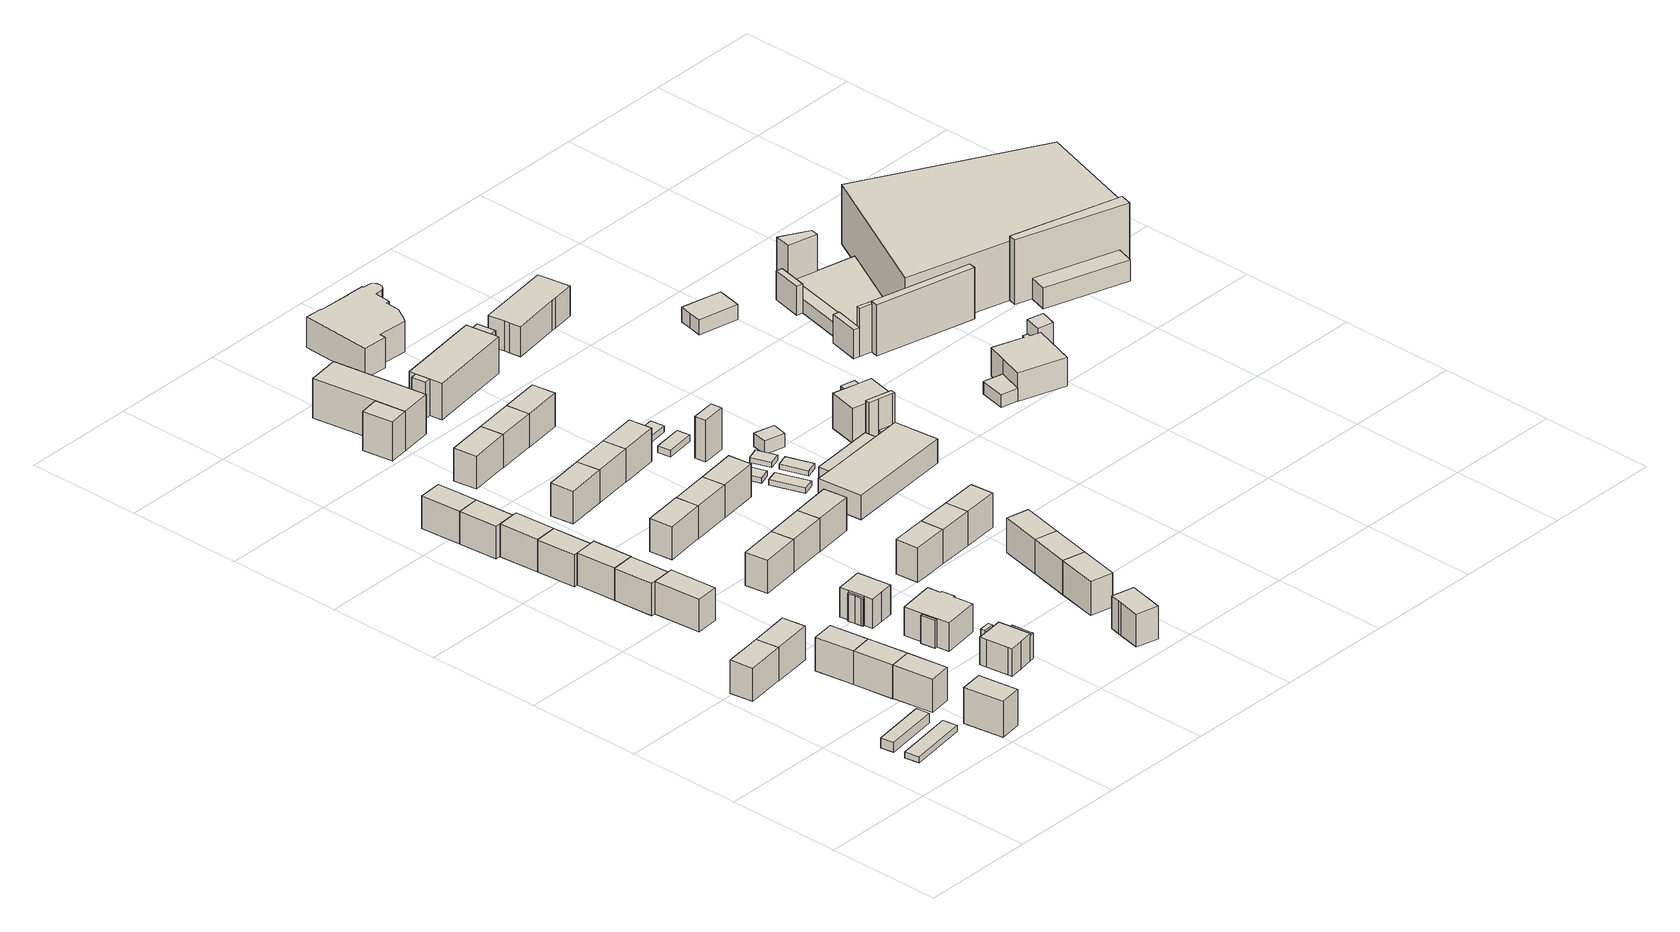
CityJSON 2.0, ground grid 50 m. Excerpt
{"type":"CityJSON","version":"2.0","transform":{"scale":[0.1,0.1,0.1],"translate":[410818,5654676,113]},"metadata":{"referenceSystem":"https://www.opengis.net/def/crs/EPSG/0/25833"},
"CityObjects":{
"building1":{"type":"Building","attributes":{"Dachtyp_tdc":"tdcPolyFlatRoof","Gemeindeschluessel":14612000,"Dachneigung":0,"QualitaetDacherkennung":86,"Geometrietyp2DReferenz":"3000","measuredHeight":2.59,"function":"31001_2463","roofType":"1000"},"geometry":[{"type":"Solid","lod":"1","boundaries":[[[[0,1,2,3]],[[4,5,6,7]],[[3,5,4,0]],[[2,6,5,3]],[[1,7,6,2]],[[0,4,7,1]]]]}]},
"building2":{"type":"Building","attributes":{"Dachtyp_tdc":"tdcHipAndGableRoof","Gemeindeschluessel":14612000,"Dachneigung":16.29,"QualitaetDacherkennung":9,"Geometrietyp2DReferenz":"3000","measuredHeight":7.37,"function":"31001_2463","roofType":"5000"},"geometry":[{"type":"Solid","lod":"1","boundaries":[[[[8,9,10,11]],[[12,13,14,15]],[[11,13,12,8]],[[10,14,13,11]],[[9,15,14,10]],[[8,12,15,9]]]]}]},
"building3":{"type":"Building","attributes":{"Dachtyp_tdc":"tdcHipAndGableRoof","Gemeindeschluessel":14612000,"Dachneigung":37.44,"QualitaetDacherkennung":77,"Geometrietyp2DReferenz":"3000","measuredHeight":16.64,"function":"31001_9998","roofType":"5000"},"geometry":[{"type":"Solid","lod":"1","boundaries":[[[[16,17,18,19]],[[20,21,22,23]],[[19,21,20,16]],[[18,22,21,19]],[[17,23,22,18]],[[16,20,23,17]]]]}]},
"building4":{"type":"Building","attributes":{"Dachtyp_tdc":"tdcHipAndGableRoof","Gemeindeschluessel":14612000,"Dachneigung":36.12,"QualitaetDacherkennung":85,"Geometrietyp2DReferenz":"3000","measuredHeight":17.72,"function":"31001_9998","roofType":"5000"},"geometry":[{"type":"Solid","lod":"1","boundaries":[[[[24,25,26,27]],[[28,29,30,31]],[[27,29,28,24]],[[26,30,29,27]],[[25,31,30,26]],[[24,28,31,25]]]]}]},
"building5":{"type":"Building","attributes":{"Dachtyp_tdc":"tdcHipAndGableRoof","Gemeindeschluessel":14612000,"Dachneigung":37.4,"QualitaetDacherkennung":77,"Geometrietyp2DReferenz":"3000","measuredHeight":16.83,"function":"31001_9998","roofType":"5000"},"geometry":[{"type":"Solid","lod":"1","boundaries":[[[[17,16,32,33]],[[34,35,36,37]],[[33,35,34,17]],[[32,36,35,33]],[[16,37,36,32]],[[17,34,37,16]]]]}]},
"building6":{"type":"Building","attributes":{"Dachtyp_tdc":"tdcHipAndGableRoof","Gemeindeschluessel":14612000,"Dachneigung":37.52,"QualitaetDacherkennung":84,"Geometrietyp2DReferenz":"3000","measuredHeight":16.67,"function":"31001_9998","roofType":"5000"},"geometry":[{"type":"Solid","lod":"1","boundaries":[[[[38,39,40,41]],[[42,43,44,45]],[[41,43,42,38]],[[40,44,43,41]],[[39,45,44,40]],[[38,42,45,39]]]]}]},
"building7":{"type":"Building","attributes":{"Dachtyp_tdc":"tdcGableRoof","Gemeindeschluessel":14612000,"Dachneigung":37.66,"QualitaetDacherkennung":90,"Geometrietyp2DReferenz":"3000","measuredHeight":16.85,"function":"31001_9998","roofType":"3100"},"geometry":[{"type":"Solid","lod":"1","boundaries":[[[[39,38,46,47]],[[48,49,50,51]],[[47,49,48,39]],[[46,50,49,47]],[[38,51,50,46]],[[39,48,51,38]]]]}]},
"building8":{"type":"Building","attributes":{"Dachtyp_tdc":"tdcHipAndGableRoof","Gemeindeschluessel":14612000,"Dachneigung":37.62,"QualitaetDacherkennung":86,"Geometrietyp2DReferenz":"3000","measuredHeight":16.83,"function":"31001_9998","roofType":"5000"},"geometry":[{"type":"Solid","lod":"1","boundaries":[[[[52,53,54,55]],[[49,56,57,50]],[[55,56,49,52]],[[54,57,56,55]],[[53,50,57,54]],[[52,49,50,53]]]]}]},
"building9":{"type":"Building","attributes":{"Dachtyp_tdc":"tdcFreeFormRoof","Gemeindeschluessel":14612000,"Dachneigung":37.01,"QualitaetDacherkennung":87,"Geometrietyp2DReferenz":"3000","measuredHeight":16.31,"function":"31001_9998","roofType":"5000"},"geometry":[{"type":"Solid","lod":"1","boundaries":[[[[58,59,60,61,62]],[[63,64,65,66,67]],[[62,64,63,58]],[[61,65,64,62]],[[60,66,65,61]],[[59,67,66,60]],[[58,63,67,59]]]]}]},
"building10":{"type":"Building","attributes":{"Dachtyp_tdc":"tdcFreeFormRoof","Gemeindeschluessel":14612000,"Dachneigung":36.99,"QualitaetDacherkennung":86,"Geometrietyp2DReferenz":"3000","measuredHeight":16.33,"function":"31001_9998","roofType":"5000"},"geometry":[{"type":"Solid","lod":"1","boundaries":[[[[68,62,69,70]],[[71,72,73,64]],[[70,72,71,68]],[[69,73,72,70]],[[62,64,73,69]],[[68,71,64,62]]]]}]},
"building11":{"type":"Building","attributes":{"Dachtyp_tdc":"tdcFreeFormRoof","Gemeindeschluessel":14612000,"Dachneigung":37.06,"QualitaetDacherkennung":86,"Geometrietyp2DReferenz":"3000","measuredHeight":16.33,"function":"31001_9998","roofType":"5000"},"geometry":[{"type":"Solid","lod":"1","boundaries":[[[[74,75,76,77,78]],[[72,79,80,81,73]],[[78,79,72,74]],[[77,80,79,78]],[[76,81,80,77]],[[75,73,81,76]],[[74,72,73,75]]]]}]},
"building12":{"type":"Building","attributes":{"Dachtyp_tdc":"tdcGableRoof","Gemeindeschluessel":14612000,"Dachneigung":37.12,"QualitaetDacherkennung":87,"Geometrietyp2DReferenz":"3000","measuredHeight":16.33,"function":"31001_9998","roofType":"3100"},"geometry":[{"type":"Solid","lod":"1","boundaries":[[[[82,83,84,85,86]],[[87,88,80,79,89]],[[86,88,87,82]],[[85,80,88,86]],[[84,79,80,85]],[[83,89,79,84]],[[82,87,89,83]]]]}]},
"building13":{"type":"Building","attributes":{"Dachtyp_tdc":"tdcGableRoof","Gemeindeschluessel":14612000,"Dachneigung":37.03,"QualitaetDacherkennung":87,"Geometrietyp2DReferenz":"3000","measuredHeight":16.35,"function":"31001_9998","roofType":"3100"},"geometry":[{"type":"Solid","lod":"1","boundaries":[[[[90,91,92,93,94]],[[95,96,97,98,99]],[[94,96,95,90]],[[93,97,96,94]],[[92,98,97,93]],[[91,99,98,92]],[[90,95,99,91]]]]}]},
"building14":{"type":"Building","attributes":{"Dachtyp_tdc":"tdcFreeFormRoof","Gemeindeschluessel":14612000,"Dachneigung":36.81,"QualitaetDacherkennung":88,"Geometrietyp2DReferenz":"3000","measuredHeight":16.32,"function":"31001_9998","roofType":"5000"},"geometry":[{"type":"Solid","lod":"1","boundaries":[[[[100,101,94,102]],[[103,104,105,106]],[[102,104,103,100]],[[94,105,104,102]],[[101,106,105,94]],[[100,103,106,101]]]]}]},
"building15":{"type":"Building","attributes":{"Dachtyp_tdc":"tdcGableRoof","Gemeindeschluessel":14612000,"Dachneigung":37.14,"QualitaetDacherkennung":84,"Geometrietyp2DReferenz":"3000","measuredHeight":16.32,"function":"31001_9998","roofType":"3100"},"geometry":[{"type":"Solid","lod":"1","boundaries":[[[[100,102,107,108]],[[103,109,110,104]],[[108,109,103,100]],[[107,110,109,108]],[[102,104,110,107]],[[100,103,104,102]]]]}]},
"building16":{"type":"Building","attributes":{"Gemeindeschluessel":14612000,"Geometrietyp2DReferenz":"3000","function":"31001_9998","roofType":"9999"},"children":["building16-1","building16-2","building16-3"]},
"building16-1":{"type":"BuildingPart","attributes":{"Dachtyp_tdc":"tdcFreeFormRoof","Dachneigung":45.01,"QualitaetDacherkennung":24,"Geometrietyp2DReferenz":"3000","measuredHeight":11.74,"roofType":"5000"},"parents":["building16"],"geometry":[{"type":"Solid","lod":"1","boundaries":[[[[111,112,113,114,115,116]],[[117,118,119,120,121,122]],[[116,118,117,111]],[[115,119,118,116]],[[114,120,119,115]],[[113,121,120,114]],[[112,122,121,113]],[[111,117,122,112]]]]}]},
"building16-2":{"type":"BuildingPart","attributes":{"Dachtyp_tdc":"tdcGableRoof","Dachneigung":21.52,"QualitaetDacherkennung":77,"Geometrietyp2DReferenz":"3000","measuredHeight":13.35,"roofType":"3100"},"parents":["building16"],"geometry":[{"type":"Solid","lod":"1","boundaries":[[[[123,124,125,126,127,128,129,130,131,132,133]],[[134,135,136,137,138,139,122,121,140,141,142]],[[133,135,134,123]],[[132,136,135,133]],[[131,137,136,132]],[[130,138,137,131]],[[129,139,138,130]],[[128,122,139,129]],[[127,121,122,128]],[[126,140,121,127]],[[125,141,140,126]],[[124,142,141,125]],[[123,134,142,124]]]]}]},
"building16-3":{"type":"BuildingPart","attributes":{"Dachtyp_tdc":"tdcFreeFormRoof","Dachneigung":60.97,"QualitaetDacherkennung":10,"Geometrietyp2DReferenz":"3000","measuredHeight":14.09,"roofType":"5000"},"parents":["building16"],"geometry":[{"type":"Solid","lod":"1","boundaries":[[[[143,144,145,146]],[[147,148,138,136]],[[146,148,147,143]],[[145,138,148,146]],[[144,136,138,145]],[[143,147,136,144]]]]}]},
"building17":{"type":"Building","attributes":{"Gemeindeschluessel":14612000,"Geometrietyp2DReferenz":"3000","function":"31001_9998","roofType":"9999"},"children":["building17-1","building17-2"]},
"building17-1":{"type":"BuildingPart","attributes":{"Dachtyp_tdc":"tdcPolyFlatRoof","Dachneigung":7.6,"QualitaetDacherkennung":57,"Geometrietyp2DReferenz":"3000","measuredHeight":12.34,"roofType":"2100"},"parents":["building17"],"geometry":[{"type":"Solid","lod":"1","boundaries":[[[[149,150,151,152]],[[153,154,155,156]],[[152,154,153,149]],[[151,155,154,152]],[[150,156,155,151]],[[149,153,156,150]]]]}]},
"building17-2":{"type":"BuildingPart","attributes":{"Dachtyp_tdc":"tdcHipRoof","Dachneigung":10.26,"QualitaetDacherkennung":66,"Geometrietyp2DReferenz":"3000","measuredHeight":13.38,"roofType":"3200"},"parents":["building17"],"geometry":[{"type":"Solid","lod":"1","boundaries":[[[[157,158,159,160,161,162,163,164,165,166]],[[167,168,169,170,171,172,173,174,155,154]],[[166,168,167,157]],[[165,169,168,166]],[[164,170,169,165]],[[163,171,170,164]],[[162,172,171,163]],[[161,173,172,162]],[[160,174,173,161]],[[159,155,174,160]],[[158,154,155,159]],[[157,167,154,158]]]]}]},
"building18":{"type":"Building","attributes":{"Gemeindeschluessel":14612000,"Geometrietyp2DReferenz":"3000","function":"31001_9998","roofType":"9999"},"children":["building18-1","building18-2","building18-3"]},
"building18-1":{"type":"BuildingPart","attributes":{"Dachtyp_tdc":"tdcGableRoof","Dachneigung":30.18,"QualitaetDacherkennung":59,"Geometrietyp2DReferenz":"3000","measuredHeight":13.2,"roofType":"3100"},"parents":["building18"],"geometry":[{"type":"Solid","lod":"1","boundaries":[[[[175,176,177,178,179,180,181,182]],[[183,184,185,186,187,188,189,190]],[[182,184,183,175]],[[181,185,184,182]],[[180,186,185,181]],[[179,187,186,180]],[[178,188,187,179]],[[177,189,188,178]],[[176,190,189,177]],[[175,183,190,176]]]]}]},
"building18-2":{"type":"BuildingPart","attributes":{"Dachtyp_tdc":"tdcGableRoof","Dachneigung":30.53,"QualitaetDacherkennung":67,"Geometrietyp2DReferenz":"3000","measuredHeight":13.11,"roofType":"3100"},"parents":["building18"],"geometry":[{"type":"Solid","lod":"1","boundaries":[[[[191,192,193,194]],[[195,196,197,198]],[[194,196,195,191]],[[193,197,196,194]],[[192,198,197,193]],[[191,195,198,192]]]]}]},
"building18-3":{"type":"BuildingPart","attributes":{"Dachtyp_tdc":"tdcGableRoof","Dachneigung":27.99,"QualitaetDacherkennung":72,"Geometrietyp2DReferenz":"3000","measuredHeight":14.64,"roofType":"3100"},"parents":["building18"],"geometry":[{"type":"Solid","lod":"1","boundaries":[[[[199,200,201,202,203,204,205,206,207,208]],[[197,209,210,211,185,183,212,213,214,198]],[[208,197,198,199]],[[207,209,197,208]],[[206,210,209,207]],[[205,211,210,206]],[[204,185,211,205]],[[203,183,185,204]],[[202,212,183,203]],[[201,213,212,202]],[[200,214,213,201]],[[199,198,214,200]]]]}]},
"building19":{"type":"Building","attributes":{"Dachtyp_tdc":"tdcHipAndGableRoof","Gemeindeschluessel":14612000,"Dachneigung":37.38,"QualitaetDacherkennung":89,"Geometrietyp2DReferenz":"3000","measuredHeight":16.53,"function":"31001_9998","roofType":"5000"},"geometry":[{"type":"Solid","lod":"1","boundaries":[[[[215,216,217,218]],[[219,220,221,222]],[[218,220,219,215]],[[217,221,220,218]],[[216,222,221,217]],[[215,219,222,216]]]]}]},
"building20":{"type":"Building","attributes":{"Dachtyp_tdc":"tdcHipAndGableRoof","Gemeindeschluessel":14612000,"Dachneigung":37.48,"QualitaetDacherkennung":90,"Geometrietyp2DReferenz":"3000","measuredHeight":16.51,"function":"31001_9998","roofType":"5000"},"geometry":[{"type":"Solid","lod":"1","boundaries":[[[[223,224,225,226]],[[227,228,229,230]],[[226,228,227,223]],[[225,229,228,226]],[[224,230,229,225]],[[223,227,230,224]]]]}]},
"building21":{"type":"Building","attributes":{"Dachtyp_tdc":"tdcPolyFlatRoof","Gemeindeschluessel":14612000,"Dachneigung":0,"QualitaetDacherkennung":86,"Geometrietyp2DReferenz":"3000","measuredHeight":3.5,"function":"31001_9998","roofType":"1000"},"geometry":[{"type":"Solid","lod":"1","boundaries":[[[[231,232,233,234,235,236]],[[237,238,239,240,241,242]],[[236,238,237,231]],[[235,239,238,236]],[[234,240,239,235]],[[233,241,240,234]],[[232,242,241,233]],[[231,237,242,232]]]]}]},
"building22":{"type":"Building","attributes":{"Dachtyp_tdc":"tdcHipAndGableRoof","Gemeindeschluessel":14612000,"Dachneigung":37.86,"QualitaetDacherkennung":90,"Geometrietyp2DReferenz":"3000","measuredHeight":16.53,"function":"31001_9998","roofType":"5000"},"geometry":[{"type":"Solid","lod":"1","boundaries":[[[[243,244,245,246]],[[247,248,249,250]],[[246,248,247,243]],[[245,249,248,246]],[[244,250,249,245]],[[243,247,250,244]]]]}]},
"building23":{"type":"Building","attributes":{"Dachtyp_tdc":"tdcGableRoof","Gemeindeschluessel":14612000,"Dachneigung":37.44,"QualitaetDacherkennung":90,"Geometrietyp2DReferenz":"3000","measuredHeight":16.59,"function":"31001_9998","roofType":"3100"},"geometry":[{"type":"Solid","lod":"1","boundaries":[[[[216,215,251,252]],[[222,253,254,219]],[[252,253,222,216]],[[251,254,253,252]],[[215,219,254,251]],[[216,222,219,215]]]]}]},
"building24":{"type":"Building","attributes":{"Dachtyp_tdc":"tdcHipAndGableRoof","Gemeindeschluessel":14612000,"Dachneigung":37.94,"QualitaetDacherkennung":76,"Geometrietyp2DReferenz":"3000","measuredHeight":16.6,"function":"31001_9998","roofType":"5000"},"geometry":[{"type":"Solid","lod":"1","boundaries":[[[[255,256,257,258]],[[259,260,261,262]],[[258,260,259,255]],[[257,261,260,258]],[[256,262,261,257]],[[255,259,262,256]]]]}]},
"building25":{"type":"Building","attributes":{"Dachtyp_tdc":"tdcFreeFormRoof","Gemeindeschluessel":14612000,"Dachneigung":36.8,"QualitaetDacherkennung":86,"Geometrietyp2DReferenz":"3000","measuredHeight":16.42,"function":"31001_9998","roofType":"5000"},"geometry":[{"type":"Solid","lod":"1","boundaries":[[[[263,264,265,266,267,268,269,270]],[[271,272,273,274,275,276,277,278]],[[270,272,271,263]],[[269,273,272,270]],[[268,274,273,269]],[[267,275,274,268]],[[266,276,275,267]],[[265,277,276,266]],[[264,278,277,265]],[[263,271,278,264]]]]}]},
"building26":{"type":"Building","attributes":{"Dachtyp_tdc":"tdcGableRoof","Gemeindeschluessel":14612000,"Dachneigung":37.6,"QualitaetDacherkennung":90,"Geometrietyp2DReferenz":"3000","measuredHeight":16.6,"function":"31001_9998","roofType":"3100"},"geometry":[{"type":"Solid","lod":"1","boundaries":[[[[279,280,281,282]],[[283,284,285,286]],[[282,284,283,279]],[[281,285,284,282]],[[280,286,285,281]],[[279,283,286,280]]]]}]},
"building27":{"type":"Building","attributes":{"Dachtyp_tdc":"tdcGableRoof","Gemeindeschluessel":14612000,"Dachneigung":38,"QualitaetDacherkennung":87,"Geometrietyp2DReferenz":"3000","measuredHeight":16.63,"function":"31001_9998","roofType":"3100"},"geometry":[{"type":"Solid","lod":"1","boundaries":[[[[244,243,287,288]],[[289,290,291,292]],[[288,290,289,244]],[[287,291,290,288]],[[243,292,291,287]],[[244,289,292,243]]]]}]},
"building28":{"type":"Building","attributes":{"Gemeindeschluessel":14612000,"Geometrietyp2DReferenz":"3000","function":"31001_9998","roofType":"9999"},"children":["building28-1","building28-2"]},
"building28-1":{"type":"BuildingPart","attributes":{"Dachtyp_tdc":"tdcPolyFlatRoof","Dachneigung":0,"QualitaetDacherkennung":38,"Geometrietyp2DReferenz":"3000","measuredHeight":17.44,"roofType":"1000"},"parents":["building28"],"geometry":[{"type":"Solid","lod":"1","boundaries":[[[[293,294,295,296]],[[297,298,299,300]],[[296,298,297,293]],[[295,299,298,296]],[[294,300,299,295]],[[293,297,300,294]]]]}]},
"building28-2":{"type":"BuildingPart","attributes":{"Dachtyp_tdc":"tdcPolyFlatRoof","Dachneigung":0,"QualitaetDacherkennung":65,"Geometrietyp2DReferenz":"3000","measuredHeight":17.47,"roofType":"1000"},"parents":["building28"],"geometry":[{"type":"Solid","lod":"1","boundaries":[[[[301,302,303,304,305]],[[306,307,308,297,300]],[[305,307,306,301]],[[304,308,307,305]],[[303,297,308,304]],[[302,300,297,303]],[[301,306,300,302]]]]}]},
"building29":{"type":"Building","attributes":{"Dachtyp_tdc":"tdcGableRoof","Gemeindeschluessel":14612000,"Dachneigung":36.55,"QualitaetDacherkennung":73,"Geometrietyp2DReferenz":"3000","measuredHeight":17.18,"function":"31001_9998","roofType":"3100"},"geometry":[{"type":"Solid","lod":"1","boundaries":[[[[309,310,311,312]],[[313,314,315,316]],[[312,314,313,309]],[[311,315,314,312]],[[310,316,315,311]],[[309,313,316,310]]]]}]},
"building30":{"type":"Building","attributes":{"Dachtyp_tdc":"tdcHipAndGableRoof","Gemeindeschluessel":14612000,"Dachneigung":37.59,"QualitaetDacherkennung":87,"Geometrietyp2DReferenz":"3000","measuredHeight":16.65,"function":"31001_9998","roofType":"5000"},"geometry":[{"type":"Solid","lod":"1","boundaries":[[[[252,251,317,318]],[[319,320,321,322]],[[318,320,319,252]],[[317,321,320,318]],[[251,322,321,317]],[[252,319,322,251]]]]}]},
"building31":{"type":"Building","attributes":{"Dachtyp_tdc":"tdcGableRoof","Gemeindeschluessel":14612000,"Dachneigung":37.78,"QualitaetDacherkennung":76,"Geometrietyp2DReferenz":"3000","measuredHeight":16.73,"function":"31001_9998","roofType":"3100"},"geometry":[{"type":"Solid","lod":"1","boundaries":[[[[256,255,323,324]],[[325,326,327,328]],[[324,326,325,256]],[[323,327,326,324]],[[255,328,327,323]],[[256,325,328,255]]]]}]},
"building32":{"type":"Building","attributes":{"Dachtyp_tdc":"tdcGableRoof","Gemeindeschluessel":14612000,"Dachneigung":36.54,"QualitaetDacherkennung":85,"Geometrietyp2DReferenz":"3000","measuredHeight":17.16,"function":"31001_9998","roofType":"3100"},"geometry":[{"type":"Solid","lod":"1","boundaries":[[[[329,330,331,332]],[[333,334,335,336]],[[332,334,333,329]],[[331,335,334,332]],[[330,336,335,331]],[[329,333,336,330]]]]}]},
"building33":{"type":"Building","attributes":{"Dachtyp_tdc":"tdcHipAndGableRoof","Gemeindeschluessel":14612000,"Dachneigung":37.86,"QualitaetDacherkennung":88,"Geometrietyp2DReferenz":"3000","measuredHeight":16.63,"function":"31001_9998","roofType":"5000"},"geometry":[{"type":"Solid","lod":"1","boundaries":[[[[280,279,337,338]],[[286,339,340,283]],[[338,339,286,280]],[[337,340,339,338]],[[279,283,340,337]],[[280,286,283,279]]]]}]},
"building34":{"type":"Building","attributes":{"Dachtyp_tdc":"tdcGableRoof","Gemeindeschluessel":14612000,"Dachneigung":36.44,"QualitaetDacherkennung":71,"Geometrietyp2DReferenz":"3000","measuredHeight":17.16,"function":"31001_9998","roofType":"3100"},"geometry":[{"type":"Solid","lod":"1","boundaries":[[[[341,342,343,344]],[[314,345,346,315]],[[344,345,314,341]],[[343,346,345,344]],[[342,315,346,343]],[[341,314,315,342]]]]}]},
"building35":{"type":"Building","attributes":{"Dachtyp_tdc":"tdcGableRoof","Gemeindeschluessel":14612000,"Dachneigung":36.73,"QualitaetDacherkennung":91,"Geometrietyp2DReferenz":"3000","measuredHeight":17.19,"function":"31001_9998","roofType":"3100"},"geometry":[{"type":"Solid","lod":"1","boundaries":[[[[332,331,347,348]],[[349,350,351,352]],[[348,350,349,332]],[[347,351,350,348]],[[331,352,351,347]],[[332,349,352,331]]]]}]},
"building36":{"type":"Building","attributes":{"Dachtyp_tdc":"tdcPolyFlatRoof","Gemeindeschluessel":14612000,"Dachneigung":0,"QualitaetDacherkennung":69,"Geometrietyp2DReferenz":"3000","measuredHeight":16.15,"function":"31001_9998","roofType":"1000"},"geometry":[{"type":"Solid","lod":"1","boundaries":[[[[353,354,355,356]],[[357,358,359,360]],[[356,358,357,353]],[[355,359,358,356]],[[354,360,359,355]],[[353,357,360,354]]]]}]},
"building37":{"type":"Building","attributes":{"Gemeindeschluessel":14612000,"Dachtyp_tdc":"tdcHipAndGableRoof","Dachneigung":37.6,"QualitaetDacherkennung":74,"Geometrietyp2DReferenz":"3000","measuredHeight":16.71,"function":"31001_9998","roofType":"5000"},"geometry":[{"type":"Solid","lod":"1","boundaries":[[[[288,287,361,362]],[[363,364,365,366]],[[362,364,363,288]],[[361,365,364,362]],[[287,366,365,361]],[[288,363,366,287]]]]}]},
"building38":{"type":"Building","attributes":{"Dachtyp_tdc":"tdcHipAndGableRoof","Gemeindeschluessel":14612000,"Dachneigung":37.53,"QualitaetDacherkennung":75,"Geometrietyp2DReferenz":"3000","measuredHeight":16.86,"function":"31001_9998","roofType":"5000"},"geometry":[{"type":"Solid","lod":"1","boundaries":[[[[324,323,367,368]],[[369,370,371,372]],[[368,370,369,324]],[[367,371,370,368]],[[323,372,371,367]],[[324,369,372,323]]]]}]},
"building39":{"type":"Building","attributes":{"Dachtyp_tdc":"tdcGableRoof","Gemeindeschluessel":14612000,"Dachneigung":36.45,"QualitaetDacherkennung":88,"Geometrietyp2DReferenz":"3000","measuredHeight":17.18,"function":"31001_9998","roofType":"3100"},"geometry":[{"type":"Solid","lod":"1","boundaries":[[[[348,347,373,374]],[[350,375,376,351]],[[374,375,350,348]],[[373,376,375,374]],[[347,351,376,373]],[[348,350,351,347]]]]}]},
"building40":{"type":"Building","attributes":{"Dachtyp_tdc":"tdcGableRoof","Gemeindeschluessel":14612000,"Dachneigung":36.67,"QualitaetDacherkennung":66,"Geometrietyp2DReferenz":"3000","measuredHeight":17.15,"function":"31001_9998","roofType":"3100"},"geometry":[{"type":"Solid","lod":"1","boundaries":[[[[344,343,377,378]],[[345,379,380,346]],[[378,379,345,344]],[[377,380,379,378]],[[343,346,380,377]],[[344,345,346,343]]]]}]},
"building41":{"type":"Building","attributes":{"Dachtyp_tdc":"tdcPolyFlatRoof","Gemeindeschluessel":14612000,"Dachneigung":0,"QualitaetDacherkennung":68,"Geometrietyp2DReferenz":"3000","measuredHeight":2.32,"function":"31001_2463","roofType":"1000"},"geometry":[{"type":"Solid","lod":"1","boundaries":[[[[381,382,383,384]],[[385,386,387,388]],[[384,386,385,381]],[[383,387,386,384]],[[382,388,387,383]],[[381,385,388,382]]]]}]},
"building42":{"type":"Building","attributes":{"Dachtyp_tdc":"tdcPolyFlatRoof","Gemeindeschluessel":14612000,"Dachneigung":0,"QualitaetDacherkennung":68,"Geometrietyp2DReferenz":"3000","measuredHeight":2.31,"function":"31001_2463","roofType":"1000"},"geometry":[{"type":"Solid","lod":"1","boundaries":[[[[389,390,391,392]],[[393,394,395,396]],[[392,394,393,389]],[[391,395,394,392]],[[390,396,395,391]],[[389,393,396,390]]]]}]},
"building43":{"type":"Building","attributes":{"Dachtyp_tdc":"tdcPolyFlatRoof","Gemeindeschluessel":14612000,"Dachneigung":0,"QualitaetDacherkennung":72,"Geometrietyp2DReferenz":"3000","measuredHeight":16.17,"function":"31001_9998","roofType":"1000"},"geometry":[{"type":"Solid","lod":"1","boundaries":[[[[397,354,353,398,399,400,401,402]],[[403,404,405,406,407,408,357,360]],[[402,404,403,397]],[[401,405,404,402]],[[400,406,405,401]],[[399,407,406,400]],[[398,408,407,399]],[[353,357,408,398]],[[354,360,357,353]],[[397,403,360,354]]]]}]},
"building44":{"type":"Building","attributes":{"Dachtyp_tdc":"tdcPolyFlatRoof","Gemeindeschluessel":14612000,"Dachneigung":0,"QualitaetDacherkennung":79,"Geometrietyp2DReferenz":"3000","measuredHeight":2.88,"function":"31001_9998","roofType":"1000"},"geometry":[{"type":"Solid","lod":"1","boundaries":[[[[409,410,411,412]],[[413,414,415,416]],[[412,414,413,409]],[[411,415,414,412]],[[410,416,415,411]],[[409,413,416,410]]]]}]},
"building45":{"type":"Building","attributes":{"Dachtyp_tdc":"tdcPolyFlatRoof","Gemeindeschluessel":14612000,"Dachneigung":2.57,"QualitaetDacherkennung":88,"Geometrietyp2DReferenz":"3000","measuredHeight":2.97,"function":"31001_9998","roofType":"2100"},"geometry":[{"type":"Solid","lod":"1","boundaries":[[[[417,418,419,420]],[[421,422,423,424]],[[420,422,421,417]],[[419,423,422,420]],[[418,424,423,419]],[[417,421,424,418]]]]}]},
"building46":{"type":"Building","attributes":{"Dachtyp_tdc":"tdcFreeFormRoof","Gemeindeschluessel":14612000,"Dachneigung":48.75,"QualitaetDacherkennung":3,"Geometrietyp2DReferenz":"3000","measuredHeight":19.82,"function":"31001_2463","roofType":"5000"},"geometry":[{"type":"Solid","lod":"1","boundaries":[[[[425,426,427,428]],[[429,430,431,432]],[[428,430,429,425]],[[427,431,430,428]],[[426,432,431,427]],[[425,429,432,426]]]]}]},
"building47":{"type":"Building","attributes":{"Gemeindeschluessel":14612000,"Dachtyp_tdc":"tdcPolyFlatRoof","Dachneigung":0,"QualitaetDacherkennung":92,"Geometrietyp2DReferenz":"3000","measuredHeight":2.3,"function":"31001_2463","roofType":"1000"},"geometry":[{"type":"Solid","lod":"1","boundaries":[[[[433,434,435,436]],[[437,438,439,440]],[[436,438,437,433]],[[435,439,438,436]],[[434,440,439,435]],[[433,437,440,434]]]]}]},
"building48":{"type":"Building","attributes":{"Dachtyp_tdc":"tdcPolyFlatRoof","Gemeindeschluessel":14612000,"Dachneigung":0,"QualitaetDacherkennung":80,"Geometrietyp2DReferenz":"3000","measuredHeight":2.3,"function":"31001_2463","roofType":"1000"},"geometry":[{"type":"Solid","lod":"1","boundaries":[[[[441,442,443,444]],[[445,446,447,448]],[[444,446,445,441]],[[443,447,446,444]],[[442,448,447,443]],[[441,445,448,442]]]]}]},
"building49":{"type":"Building","attributes":{"Gemeindeschluessel":14612000,"Geometrietyp2DReferenz":"3000","function":"31001_9998","roofType":"9999"},"children":["building49-1","building49-2"]},
"building49-1":{"type":"BuildingPart","attributes":{"Dachtyp_tdc":"tdcPolyFlatRoof","Dachneigung":0,"QualitaetDacherkennung":81,"Geometrietyp2DReferenz":"3000","measuredHeight":7.01,"roofType":"1000"},"parents":["building49"],"geometry":[{"type":"Solid","lod":"1","boundaries":[[[[449,450,451,452]],[[453,454,455,456]],[[452,454,453,449]],[[451,455,454,452]],[[450,456,455,451]],[[449,453,456,450]]]]}]},
"building49-2":{"type":"BuildingPart","attributes":{"Dachtyp_tdc":"tdcPolyFlatRoof","Dachneigung":0,"QualitaetDacherkennung":84,"Geometrietyp2DReferenz":"3000","measuredHeight":10.74,"roofType":"1000"},"parents":["building49"],"geometry":[{"type":"Solid","lod":"1","boundaries":[[[[457,458,459,460,461,462]],[[455,463,464,465,466,456]],[[462,455,456,457]],[[461,463,455,462]],[[460,464,463,461]],[[459,465,464,460]],[[458,466,465,459]],[[457,456,466,458]]]]}]},
"building50":{"type":"Building","attributes":{"Dachtyp_tdc":"tdcFreeFormRoof","Gemeindeschluessel":14612000,"Dachneigung":17.98,"QualitaetDacherkennung":18,"Geometrietyp2DReferenz":"3000","measuredHeight":17.74,"function":"31001_9998","roofType":"5000"},"geometry":[{"type":"Solid","lod":"1","boundaries":[[[[467,468,469,470,471,472,473,474,475,476,477,478,479,480,481,482,483,484,485,486,487,488,489,490]],[[491,492,493,494,495,496,497,498,499,500,501,502,503,504,505,506,507,508,509,510,511,512,513,514]],[[490,492,491,467]],[[489,493,492,490]],[[488,494,493,489]],[[487,495,494,488]],[[486,496,495,487]],[[485,497,496,486]],[[484,498,497,485]],[[483,499,498,484]],[[482,500,499,483]],[[481,501,500,482]],[[480,502,501,481]],[[479,503,502,480]],[[478,504,503,479]],[[477,505,504,478]],[[476,506,505,477]],[[475,507,506,476]],[[474,508,507,475]],[[473,509,508,474]],[[472,510,509,473]],[[471,511,510,472]],[[470,512,511,471]],[[469,513,512,470]],[[468,514,513,469]],[[467,491,514,468]]]]}]},
"building51":{"type":"Building","attributes":{"Dachtyp_tdc":"tdcPolyFlatRoof","Gemeindeschluessel":14612000,"Dachneigung":0,"QualitaetDacherkennung":42,"Geometrietyp2DReferenz":"3000","measuredHeight":5.93,"function":"31001_9998","roofType":"1000"},"geometry":[{"type":"Solid","lod":"1","boundaries":[[[[515,516,517,518]],[[519,520,521,522]],[[518,520,519,515]],[[517,521,520,518]],[[516,522,521,517]],[[515,519,522,516]]]]}]},
"building52":{"type":"Building","attributes":{"Dachtyp_tdc":"tdcPolyFlatRoof","Gemeindeschluessel":14612000,"Dachneigung":0,"QualitaetDacherkennung":48,"Geometrietyp2DReferenz":"3000","measuredHeight":16.16,"function":"31001_9998","roofType":"1000"},"geometry":[{"type":"Solid","lod":"1","boundaries":[[[[401,400,523,524]],[[405,525,526,406]],[[524,525,405,401]],[[523,526,525,524]],[[400,406,526,523]],[[401,405,406,400]]]]}]},
"building53":{"type":"Building","attributes":{"Dachtyp_tdc":"tdcPolyFlatRoof","Gemeindeschluessel":14612000,"Dachneigung":0,"QualitaetDacherkennung":70,"Geometrietyp2DReferenz":"3000","measuredHeight":2.98,"function":"31001_9998","roofType":"1000"},"geometry":[{"type":"Solid","lod":"1","boundaries":[[[[527,528,529,530]],[[531,532,533,534]],[[530,532,531,527]],[[529,533,532,530]],[[528,534,533,529]],[[527,531,534,528]]]]}]},
"building54":{"type":"Building","attributes":{"Dachtyp_tdc":"tdcFreeFormRoof","Gemeindeschluessel":14612000,"Dachneigung":22.23,"QualitaetDacherkennung":26,"Geometrietyp2DReferenz":"3000","measuredHeight":3.38,"function":"31001_9998","roofType":"5000"},"geometry":[{"type":"Solid","lod":"1","boundaries":[[[[535,536,537,538]],[[539,540,541,542]],[[538,540,539,535]],[[537,541,540,538]],[[536,542,541,537]],[[535,539,542,536]]]]}]},
"building55":{"type":"Building","attributes":{"Gemeindeschluessel":14612000,"Geometrietyp2DReferenz":"3000","function":"31001_9998","roofType":"9999"},"children":["building55-1","building55-2","building55-3"]},
"building55-1":{"type":"BuildingPart","attributes":{"Dachtyp_tdc":"tdcPolyFlatRoof","Dachneigung":23.55,"QualitaetDacherkennung":53,"Geometrietyp2DReferenz":"3000","measuredHeight":15.97,"roofType":"2100"},"parents":["building55"],"geometry":[{"type":"Solid","lod":"1","boundaries":[[[[543,544,545,546]],[[547,548,549,550]],[[546,548,547,543]],[[545,549,548,546]],[[544,550,549,545]],[[543,547,550,544]]]]}]},
"building55-2":{"type":"BuildingPart","attributes":{"Dachtyp_tdc":"tdcFreeFormRoof","Dachneigung":74.37,"QualitaetDacherkennung":12,"Geometrietyp2DReferenz":"3000","measuredHeight":19.02,"roofType":"5000"},"parents":["building55"],"geometry":[{"type":"Solid","lod":"1","boundaries":[[[[551,552,553,554,555,556]],[[557,558,559,560,561,562]],[[556,558,557,551]],[[555,559,558,556]],[[554,560,559,555]],[[553,561,560,554]],[[552,562,561,553]],[[551,557,562,552]]]]}]},
"building55-3":{"type":"BuildingPart","attributes":{"Dachtyp_tdc":"tdcCutTentRoof","Dachneigung":31.03,"QualitaetDacherkennung":65,"Geometrietyp2DReferenz":"3000","measuredHeight":17.07,"roofType":"9999"},"parents":["building55"],"geometry":[{"type":"Solid","lod":"1","boundaries":[[[[563,564,565,566,567,568,569]],[[560,570,571,549,548,572,561]],[[569,570,560,563]],[[568,571,570,569]],[[567,549,571,568]],[[566,548,549,567]],[[565,572,548,566]],[[564,561,572,565]],[[563,560,561,564]]]]}]},
"building56":{"type":"Building","attributes":{"Dachtyp_tdc":"tdcPolyFlatRoof","Gemeindeschluessel":14612000,"Dachneigung":0,"QualitaetDacherkennung":79,"Geometrietyp2DReferenz":"3000","measuredHeight":13.34,"function":"31001_9998","roofType":"1000"},"geometry":[{"type":"Solid","lod":"1","boundaries":[[[[573,574,575,576,577,578,579,580]],[[581,582,583,584,585,586,587,588]],[[580,582,581,573]],[[579,583,582,580]],[[578,584,583,579]],[[577,585,584,578]],[[576,586,585,577]],[[575,587,586,576]],[[574,588,587,575]],[[573,581,588,574]]]]}]},
"building57":{"type":"Building","attributes":{"Dachtyp_tdc":"tdcPolyFlatRoof","Gemeindeschluessel":14612000,"Dachneigung":3.75,"QualitaetDacherkennung":88,"Geometrietyp2DReferenz":"3000","measuredHeight":5.9,"function":"31001_2000","roofType":"2100"},"geometry":[{"type":"Solid","lod":"1","boundaries":[[[[589,590,591,592]],[[593,594,595,596]],[[592,594,593,589]],[[591,595,594,592]],[[590,596,595,591]],[[589,593,596,590]]]]}]},
"building58":{"type":"Building","attributes":{"Dachtyp_tdc":"tdcHipAndGableRoof","Gemeindeschluessel":14612000,"Dachneigung":35.63,"QualitaetDacherkennung":88,"Geometrietyp2DReferenz":"3000","measuredHeight":8.62,"function":"31001_9998","roofType":"5000"},"geometry":[{"type":"Solid","lod":"1","boundaries":[[[[597,598,599,600,601,602]],[[603,604,605,606,607,608]],[[602,604,603,597]],[[601,605,604,602]],[[600,606,605,601]],[[599,607,606,600]],[[598,608,607,599]],[[597,603,608,598]]]]}]},
"building59":{"type":"Building","attributes":{"Dachtyp_tdc":"tdcPolyFlatRoof","Gemeindeschluessel":14612000,"Dachneigung":0,"QualitaetDacherkennung":64,"Geometrietyp2DReferenz":"3000","measuredHeight":12.69,"function":"31001_2000","roofType":"1000"},"geometry":[{"type":"Solid","lod":"1","boundaries":[[[[609,610,611,612,613,614,615,616,617,618]],[[619,620,621,622,623,624,625,626,627,628]],[[618,620,619,609]],[[617,621,620,618]],[[616,622,621,617]],[[615,623,622,616]],[[614,624,623,615]],[[613,625,624,614]],[[612,626,625,613]],[[611,627,626,612]],[[610,628,627,611]],[[609,619,628,610]]]]}]},
"building60":{"type":"Building","attributes":{"Dachtyp_tdc":"tdcPolyFlatRoof","Gemeindeschluessel":14612000,"Dachneigung":19.55,"QualitaetDacherkennung":25,"Geometrietyp2DReferenz":"3000","measuredHeight":2.67,"function":"31001_2000","roofType":"2100"},"geometry":[{"type":"Solid","lod":"1","boundaries":[[[[629,630,631,632,633]],[[634,635,636,637,638]],[[633,635,634,629]],[[632,636,635,633]],[[631,637,636,632]],[[630,638,637,631]],[[629,634,638,630]]]]}]},
"building61":{"type":"Building","attributes":{"Dachtyp_tdc":"tdcFreeFormRoof","Gemeindeschluessel":14612000,"Dachneigung":54.5,"QualitaetDacherkennung":3,"Geometrietyp2DReferenz":"3000","measuredHeight":16.7,"function":"31001_2000","roofType":"5000"},"geometry":[{"type":"Solid","lod":"1","boundaries":[[[[639,640,641,642]],[[643,644,645,646]],[[642,644,643,639]],[[641,645,644,642]],[[640,646,645,641]],[[639,643,646,640]]]]}]},
"building62":{"type":"Building","attributes":{"Gemeindeschluessel":14612000,"Geometrietyp2DReferenz":"3000","function":"31001_2000","roofType":"9999"},"children":["building62-1","building62-2","building62-3","building62-4","building62-5","building62-6","building62-7","building62-8","building62-9","building62-10"]},
"building62-1":{"type":"BuildingPart","attributes":{"Dachtyp_tdc":"tdcPolyFlatRoof","Dachneigung":0,"QualitaetDacherkennung":14,"Geometrietyp2DReferenz":"3000","measuredHeight":21.32,"roofType":"1000"},"parents":["building62"],"geometry":[{"type":"Solid","lod":"1","boundaries":[[[[647,648,649,650]],[[651,652,653,654]],[[650,652,651,647]],[[649,653,652,650]],[[648,654,653,649]],[[647,651,654,648]]]]}]},
"building62-2":{"type":"BuildingPart","attributes":{"Dachtyp_tdc":"tdcGableRoof","Dachneigung":10.33,"QualitaetDacherkennung":7,"Geometrietyp2DReferenz":"3000","measuredHeight":25.41,"roofType":"3100"},"parents":["building62"],"geometry":[{"type":"Solid","lod":"1","boundaries":[[[[655,656,657,658]],[[652,659,660,661]],[[658,659,652,655]],[[657,660,659,658]],[[656,661,660,657]],[[655,652,661,656]]]]}]},
"building62-3":{"type":"BuildingPart","attributes":{"Dachtyp_tdc":"tdcPolyFlatRoof","Dachneigung":14.41,"QualitaetDacherkennung":57,"Geometrietyp2DReferenz":"3000","measuredHeight":13.09,"roofType":"2100"},"parents":["building62"],"geometry":[{"type":"Solid","lod":"1","boundaries":[[[[662,663,664,665]],[[653,666,667,668]],[[665,666,653,662]],[[664,667,666,665]],[[663,668,667,664]],[[662,653,668,663]]]]}]},
"building62-4":{"type":"BuildingPart","attributes":{"Dachtyp_tdc":"tdcPolyFlatRoof","Dachneigung":14.16,"QualitaetDacherkennung":54,"Geometrietyp2DReferenz":"3000","measuredHeight":13.02,"roofType":"2100"},"parents":["building62"],"geometry":[{"type":"Solid","lod":"1","boundaries":[[[[669,670,671,672]],[[673,674,675,676]],[[672,674,673,669]],[[671,675,674,672]],[[670,676,675,671]],[[669,673,676,670]]]]}]},
"building62-5":{"type":"BuildingPart","attributes":{"Dachtyp_tdc":"tdcPolyFlatRoof","Dachneigung":0,"QualitaetDacherkennung":27,"Geometrietyp2DReferenz":"3000","measuredHeight":28.5,"roofType":"1000"},"parents":["building62"],"geometry":[{"type":"Solid","lod":"1","boundaries":[[[[677,678,679,680]],[[681,682,683,684]],[[680,682,681,677]],[[679,683,682,680]],[[678,684,683,679]],[[677,681,684,678]]]]}]},
"building62-6":{"type":"BuildingPart","attributes":{"Dachtyp_tdc":"tdcPolyFlatRoof","Dachneigung":0,"QualitaetDacherkennung":27,"Geometrietyp2DReferenz":"3000","measuredHeight":6.03,"roofType":"1000"},"parents":["building62"],"geometry":[{"type":"Solid","lod":"1","boundaries":[[[[685,686,687,688]],[[689,654,676,690]],[[688,654,689,685]],[[687,676,654,688]],[[686,690,676,687]],[[685,689,690,686]]]]}]},
"building62-7":{"type":"BuildingPart","attributes":{"Dachtyp_tdc":"tdcPolyFlatRoof","Dachneigung":0,"QualitaetDacherkennung":46,"Geometrietyp2DReferenz":"3000","measuredHeight":19.09,"roofType":"1000"},"parents":["building62"],"geometry":[{"type":"Solid","lod":"1","boundaries":[[[[691,692,693,694]],[[695,696,697,698]],[[694,696,695,691]],[[693,697,696,694]],[[692,698,697,693]],[[691,695,698,692]]]]}]},
"building62-8":{"type":"BuildingPart","attributes":{"Dachtyp_tdc":"tdcPolyFlatRoof","Dachneigung":0,"QualitaetDacherkennung":0,"Geometrietyp2DReferenz":"3000","measuredHeight":3.09,"roofType":"9999"},"parents":["building62"],"geometry":[{"type":"Solid","lod":"1","boundaries":[[[[699,700,701,702]],[[689,695,703,704]],[[702,695,689,699]],[[701,703,695,702]],[[700,704,703,701]],[[699,689,704,700]]]]}]},
"building62-9":{"type":"BuildingPart","attributes":{"Dachtyp_tdc":"tdcPolyFlatRoof","Dachneigung":0,"QualitaetDacherkennung":60,"Geometrietyp2DReferenz":"3000","measuredHeight":9.27,"roofType":"1000"},"parents":["building62"],"geometry":[{"type":"Solid","lod":"1","boundaries":[[[[705,706,707,708]],[[709,710,711,712]],[[708,710,709,705]],[[707,711,710,708]],[[706,712,711,707]],[[705,709,712,706]]]]}]},
"building62-10":{"type":"BuildingPart","attributes":{"Dachtyp_tdc":"tdcPolyFlatRoof","Dachneigung":0,"QualitaetDacherkennung":25,"Geometrietyp2DReferenz":"3000","measuredHeight":26.31,"roofType":"1000"},"parents":["building62"],"geometry":[{"type":"Solid","lod":"1","boundaries":[[[[713,714,715,716]],[[717,718,681,704]],[[716,718,717,713]],[[715,681,718,716]],[[714,704,681,715]],[[713,717,704,714]]]]}]}
},
"vertices":[
[123,125,71],[380,165,71],[370,229,71],[113,189,71],[123,125,45],[113,189,45],[370,229,45],[380,165,45],
[345,338,89],[105,302,89],[114,245,89],[353,280,89],[345,338,45],[353,280,45],[114,245,45],[105,302,45],
[193,892,196],[179,992,196],[7,969,196],[21,868,196],[193,892,49],[21,868,49],[7,969,49],[179,992,49],
[460,7,206],[559,22,206],[534,195,206],[435,181,206],[460,7,47],[435,181,47],[534,195,47],[559,22,47],
[369,916,196],[355,1017,196],[179,992,47],[355,1017,47],[369,916,47],[193,892,47],
[489,511,192],[390,497,192],[415,320,192],[514,334,192],[489,511,45],[514,334,45],[415,320,45],[390,497,45],
[465,685,192],[366,671,192],[390,497,43],[366,671,43],[465,685,43],[489,511,43],
[366,671,191],[465,685,191],[441,855,191],[342,841,191],[342,841,43],[441,855,43],
[239,1553,184],[256,1346,184],[357,1354,184],[342,1561,184],[322,1559,184],[239,1553,41],[322,1559,41],[342,1561,41],[357,1354,41],[256,1346,41],
[222,1551,184],[309,1733,184],[209,1725,184],[222,1551,41],[209,1725,41],[309,1733,41],
[209,1725,185],[309,1733,185],[295,1908,185],[276,1906,185],[195,1900,185],[195,1900,41],[276,1906,41],[295,1908,41],
[165,2071,184],[178,1899,184],[195,1900,184],[276,1906,184],[263,2078,184],[165,2071,41],[263,2078,41],[178,1899,41],
[151,2247,185],[165,2071,185],[263,2078,185],[249,2255,185],[229,2253,185],[151,2247,40],[229,2253,40],[249,2255,40],[263,2078,40],[165,2071,40],
[115,2417,185],[128,2246,185],[216,2425,185],[115,2417,41],[216,2425,41],[229,2253,41],[128,2246,41],
[203,2602,185],[101,2594,185],[101,2594,41],[203,2602,41],
[951,400,142],[928,397,142],[941,300,142],[963,304,142],[960,326,142],[958,343,142],[951,400,30],[958,343,30],[960,326,30],[963,304,30],[941,300,30],[928,397,30],
[801,396,152],[815,297,152],[817,280,152],[879,290,152],[941,300,152],[928,397,152],[922,440,152],[881,435,152],[860,432,152],[833,429,152],[798,424,152],[801,396,30],[798,424,30],[833,429,30],[860,432,30],[881,435,30],[922,440,30],[879,290,30],[817,280,30],[815,297,30],
[831,449,162],[833,429,162],[881,435,162],[878,455,162],[831,449,30],[878,455,30],
[750,677,163],[759,613,163],[770,615,163],[760,679,163],[750,677,40],[760,679,40],[770,615,40],[759,613,40],
[748,759,166],[760,679,166],[770,615,166],[778,559,166],[936,583,166],[924,667,166],[931,668,166],[923,727,166],[915,725,166],[907,783,166],[748,759,40],[907,783,40],[915,725,40],[923,727,40],[931,668,40],[924,667,40],[936,583,40],[778,559,40],
[712,1004,144],[705,1003,144],[705,997,144],[710,969,144],[713,942,144],[715,935,144],[722,936,144],[717,970,144],[712,1004,22],[717,970,22],[722,936,22],[715,935,22],[713,942,22],[710,969,22],[705,997,22],[705,1003,22],
[840,1019,144],[831,1017,144],[839,957,144],[848,958,144],[840,1019,22],[848,958,22],[839,957,22],[831,1017,22],
[831,1017,152],[825,1060,152],[765,1051,152],[706,1043,152],[712,1004,152],[722,936,152],[727,897,152],[786,905,152],[845,913,152],[839,957,152],[845,913,22],[786,905,22],[727,897,22],[706,1043,22],[765,1051,22],[825,1060,22],
[804,1360,182],[790,1461,182],[617,1437,182],[631,1336,182],[804,1360,36],[631,1336,36],[617,1437,36],[790,1461,36],
[745,1785,179],[732,1885,179],[558,1862,179],[571,1761,179],[745,1785,33],[571,1761,33],[558,1862,33],[732,1885,33],
[969,752,66],[963,790,66],[1007,796,66],[998,863,66],[923,853,66],[938,748,66],[969,752,31],[938,748,31],[923,853,31],[998,863,31],[1007,796,31],[963,790,31],
[686,2227,177],[672,2328,177],[497,2303,177],[511,2203,177],[686,2227,32],[511,2203,32],[497,2303,32],[672,2328,32],
[977,1384,182],[963,1485,182],[963,1485,36],[977,1384,36],
[630,2658,177],[616,2759,177],[438,2734,177],[452,2633,177],[630,2658,31],[452,2633,31],[438,2734,31],[616,2759,31],
[1368,41,180],[1384,108,180],[1389,129,180],[1404,195,180],[1306,217,180],[1296,174,180],[1292,157,180],[1271,63,180],[1368,41,35],[1271,63,35],[1292,157,35],[1296,174,35],[1306,217,35],[1404,195,35],[1389,129,35],[1384,108,35],
[919,1808,178],[905,1908,178],[732,1885,178],[745,1785,178],[919,1808,32],[745,1785,32],[732,1885,32],[905,1908,32],
[860,2251,177],[846,2352,177],[672,2328,31],[846,2352,31],[860,2251,31],[686,2227,31],
[476,3011,202],[457,3144,202],[373,3131,202],[392,2999,202],[476,3011,28],[392,2999,28],[373,3131,28],[457,3144,28],
[416,3420,203],[457,3144,203],[476,3011,203],[615,3031,203],[555,3440,203],[416,3420,28],[555,3440,28],[615,3031,28],
[1065,1082,177],[1075,981,177],[1232,996,177],[1222,1097,177],[1065,1082,24],[1222,1097,24],[1232,996,24],[1075,981,24],
[1153,1408,182],[1139,1509,182],[963,1485,35],[1139,1509,35],[1153,1408,35],[977,1384,35],
[802,2682,177],[788,2783,177],[616,2759,30],[788,2783,30],[802,2682,30],[630,2658,30],
[1334,349,175],[1433,327,175],[1472,500,175],[1373,522,175],[1334,349,23],[1373,522,23],[1472,500,23],[1433,327,23],
[1093,1832,178],[1080,1932,178],[1080,1932,32],[1093,1832,32],
[1222,1097,176],[1232,996,176],[1388,1011,176],[1379,1112,176],[1379,1112,24],[1388,1011,24],
[1511,675,175],[1413,697,175],[1373,522,22],[1413,697,22],[1511,675,22],[1472,500,22],
[712,3099,196],[703,3161,196],[675,3156,196],[684,3094,196],[712,3099,34],[684,3094,34],[675,3156,34],[703,3161,34],
[1032,2275,177],[1019,2375,177],[846,2352,29],[1019,2375,29],[1032,2275,29],[860,2251,29],
[973,2705,177],[959,2806,177],[788,2783,28],[959,2806,28],[973,2705,28],[802,2682,28],
[1550,852,175],[1452,874,175],[1452,874,22],[1550,852,22],
[1545,1026,176],[1535,1126,176],[1535,1126,24],[1545,1026,24],
[1204,2072,37],[1152,2054,37],[1210,1884,37],[1262,1902,37],[1204,2072,14],[1262,1902,14],[1210,1884,14],[1152,2054,14],
[1320,1732,37],[1272,1873,37],[1220,1856,37],[1268,1714,37],[1320,1732,14],[1268,1714,14],[1220,1856,14],[1272,1873,14],
[699,3190,196],[720,3045,196],[1102,3101,196],[1097,3134,196],[1085,3216,196],[1081,3246,196],[699,3190,34],[1081,3246,34],[1085,3216,34],[1097,3134,34],[1102,3101,34],[720,3045,34],
[1231,2261,57],[1223,2318,57],[1094,2299,57],[1103,2242,57],[1231,2261,28],[1103,2242,28],[1094,2299,28],[1223,2318,28],
[1092,2359,57],[1214,2375,57],[1206,2435,57],[1084,2419,57],[1092,2359,29],[1084,2419,29],[1206,2435,29],[1214,2375,29],
[1175,2186,198],[1181,2137,198],[1286,2150,198],[1280,2199,198],[1175,2186,14],[1280,2199,14],[1286,2150,14],[1181,2137,14],
[1369,1945,37],[1340,2030,37],[1288,2012,37],[1317,1927,37],[1369,1945,14],[1317,1927,14],[1288,2012,14],[1340,2030,14],
[1417,1803,37],[1379,1917,37],[1327,1899,37],[1365,1786,37],[1417,1803,14],[1365,1786,14],[1327,1899,14],[1379,1917,14],
[1360,1732,79],[1367,1651,79],[1661,1679,79],[1653,1761,79],[1360,1732,9],[1653,1761,9],[1661,1679,9],[1367,1651,9],
[1367,1651,116],[1256,1641,116],[1275,1444,116],[1757,1491,116],[1738,1687,116],[1661,1679,116],[1738,1687,9],[1757,1491,9],[1275,1444,9],[1256,1641,9],
[1094,3681,157],[1107,3686,157],[1117,3697,157],[1121,3711,157],[1119,3725,157],[1113,3735,157],[1105,3742,157],[1095,3745,157],[1066,3746,157],[1066,3753,157],[991,3756,157],[991,3754,157],[845,3761,157],[846,3765,157],[771,3768,157],[756,3461,157],[862,3455,157],[863,3482,157],[992,3475,157],[1006,3491,157],[1038,3547,157],[1043,3611,157],[1058,3611,157],[1063,3683,157],[1094,3681,22],[1063,3683,22],[1058,3611,22],[1043,3611,22],[1038,3547,22],[1006,3491,22],[992,3475,22],[863,3482,22],[862,3455,22],[756,3461,22],[771,3768,22],[846,3765,22],[845,3761,22],[991,3754,22],[991,3756,22],[1066,3753,22],[1066,3746,22],[1095,3745,22],[1105,3742,22],[1113,3735,22],[1119,3725,22],[1121,3711,22],[1117,3697,22],[1107,3686,22],
[1368,2008,72],[1457,1987,72],[1473,2055,72],[1383,2076,72],[1368,2008,13],[1383,2076,13],[1473,2055,13],[1457,1987,13],
[1126,3139,196],[1114,3220,196],[1114,3220,34],[1126,3139,34],
[1193,3257,57],[1177,3339,57],[1114,3326,57],[1130,3244,57],[1193,3257,27],[1130,3244,27],[1114,3326,27],[1177,3339,27],
[1806,1762,40],[1745,1774,40],[1737,1737,40],[1798,1724,40],[1806,1762,10],[1798,1724,10],[1737,1737,10],[1745,1774,10],
[1801,1945,161],[1738,1959,161],[1732,1931,161],[1794,1917,161],[1801,1945,8],[1794,1917,8],[1732,1931,8],[1738,1959,8],
[1806,1762,178],[1817,1759,178],[1821,1779,178],[1706,1805,178],[1701,1784,178],[1745,1774,178],[1806,1762,8],[1745,1774,8],[1701,1784,8],[1706,1805,8],[1821,1779,8],[1817,1759,8],
[1706,1805,164],[1821,1779,164],[1849,1905,164],[1794,1917,164],[1732,1931,164],[1678,1944,164],[1649,1818,164],[1649,1818,8],[1678,1944,8],[1849,1905,8],
[1227,3266,161],[1238,3194,161],[1241,3172,161],[1248,3123,161],[1462,3155,161],[1485,3158,161],[1581,3172,161],[1560,3314,161],[1227,3266,28],[1560,3314,28],[1581,3172,28],[1485,3158,28],[1462,3155,28],[1248,3123,28],[1241,3172,28],[1238,3194,28],
[2208,1664,82],[2182,1552,82],[2257,1535,82],[2294,1644,82],[2208,1664,26],[2294,1644,26],[2257,1535,26],[2182,1552,26],
[1835,2840,88],[1824,2788,88],[1812,2733,88],[1987,2695,88],[1998,2746,88],[2010,2802,88],[1835,2840,22],[2010,2802,22],[1998,2746,22],[1987,2695,22],[1812,2733,22],[1824,2788,22],
[2294,1644,152],[2257,1535,152],[2458,1467,152],[2522,1657,152],[2477,1672,152],[2482,1685,152],[2460,1692,152],[2456,1680,152],[2435,1687,152],[2321,1725,152],[2294,1644,25],[2321,1725,25],[2435,1687,25],[2456,1680,25],[2460,1692,25],[2482,1685,25],[2477,1672,25],[2522,1657,25],[2458,1467,25],[2257,1535,25],
[2435,1687,47],[2456,1680,47],[2460,1692,47],[2462,1699,47],[2442,1706,47],[2435,1687,24],[2442,1706,24],[2462,1699,24],[2460,1692,24],[2456,1680,24],
[2521,1668,166],[2587,1652,166],[2610,1723,166],[2538,1740,166],[2521,1668,24],[2538,1740,24],[2610,1723,24],[2587,1652,24],
[2588,2074,234],[2105,2204,234],[2101,2186,234],[2587,2071,234],[2588,2074,21],[2587,2071,21],[2101,2186,21],[2105,2204,21],
[2587,2071,248],[2153,2174,248],[2145,2141,248],[2580,2040,248],[2580,2040,21],[2145,2141,21],[2153,2174,21],
[2101,2186,148],[2131,2316,148],[2103,2322,148],[2073,2193,148],[2073,2193,21],[2103,2322,21],[2131,2316,21],
[2184,2546,148],[2213,2675,148],[2186,2681,148],[2156,2552,148],[2184,2546,21],[2156,2552,21],[2186,2681,21],[2213,2675,21],
[3247,1897,306],[2764,2027,306],[2754,1994,306],[3231,1845,306],[3247,1897,21],[3231,1845,21],[2754,1994,21],[2764,2027,21],
[2160,2189,82],[2265,2663,82],[2213,2675,82],[2105,2204,82],[2160,2189,21],[2265,2663,21],
[2273,2697,212],[2402,2668,212],[2410,2702,212],[2288,2768,212],[2273,2697,21],[2288,2768,21],[2410,2702,21],[2402,2668,21],
[2160,2189,52],[2312,2148,52],[2570,2630,52],[2273,2697,52],[2570,2630,21],[2312,2148,21],
[3188,1859,114],[2826,1971,114],[2802,1894,114],[3163,1780,114],[3188,1859,21],[3163,1780,21],[2802,1894,21],[2826,1971,21],
[2637,2755,284],[2312,2148,284],[3247,1897,284],[3391,2351,284],[2637,2755,21],[3391,2351,21]
]}
